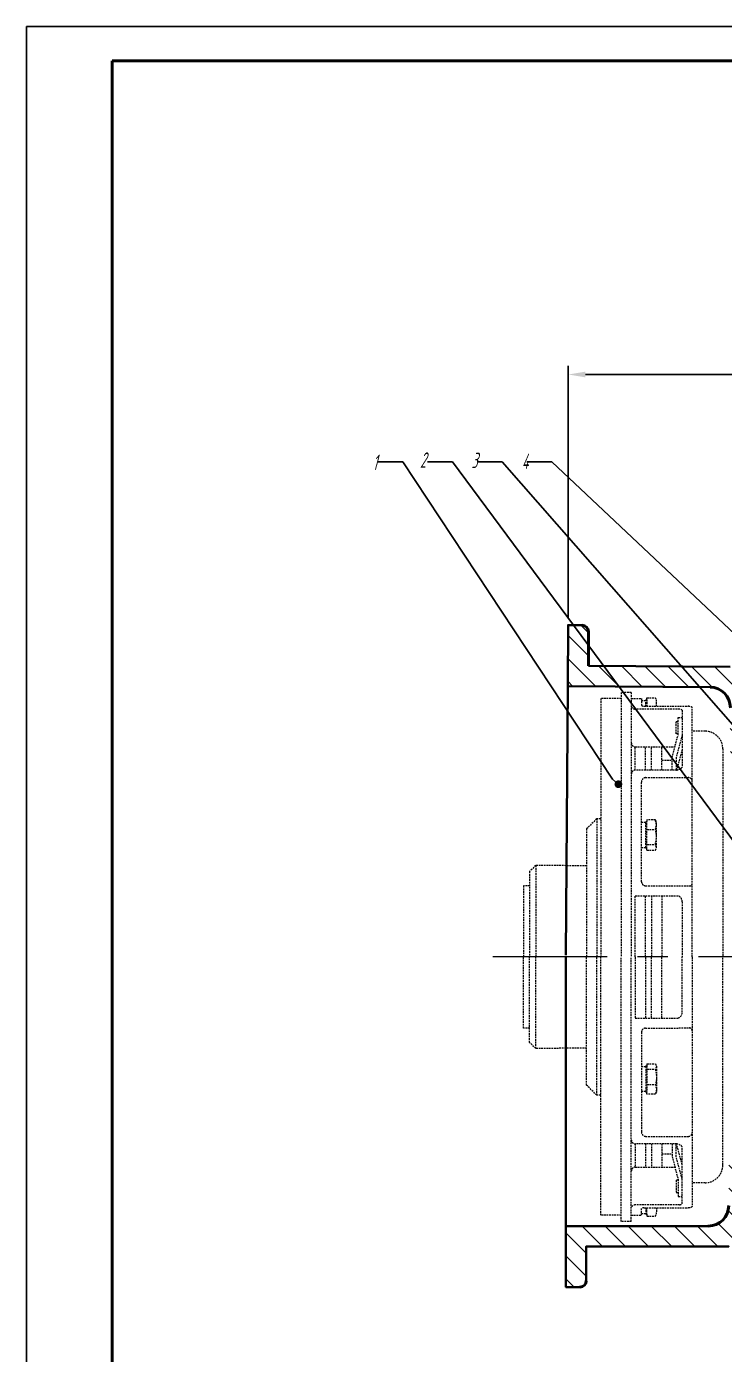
# Model space of a CAD drawing. Header units: millimetres. Extents: x 123 to 1312, y 107 to 948.
# Drawn here: x 122.9 to 326.7, y 560.6 to 948.5 of the extents above; entities that cross this region are included whole.
import ezdxf

# ---------------------------------------------------------------- set-up
doc = ezdxf.new("R2010")
doc.units = ezdxf.units.MM
for name, pattern in [('ACAD_ISO08W100', [36, 24, -3, 6, -3]), ('CENTER', [10.16, 6.35, -1.27, 1.27, -1.27]), ('HIDDENX2', [0.75, 0.5, -0.25])]:
    doc.linetypes.add(name, pattern=pattern)
doc.layers.get('Defpoints').update_dxf_attribs({"lineweight": 35})
for name, color, linetype, lineweight in [('01', 7, 'Continuous', 50), ('02', 3, 'Continuous', 25), ('中心线', 1, 'ACAD_ISO08W100', 35), ('剖面线', 6, 'Continuous', 35), ('尺寸', 4, 'Continuous', 25), ('粗实线', 7, 'Continuous', 50), ('虚线', 8, 'HIDDENX2', 35)]:
    doc.layers.add(name, color=color, linetype=linetype, lineweight=lineweight)
doc.styles.add('工程字', font='gbenor.shx', dxfattribs={"width": 0.65, "oblique": 15, "height": 5, "bigfont": 'gbcbig.shx'})
doc.dimstyles.new('GB-5', dxfattribs={"dimtxt": 5, "dimasz": 5, "dimexe": 2.5, "dimexo": 1, "dimgap": 1.25, "dimtad": 1, "dimdec": 0, "dimdsep": 46, "dimtxsty": '工程字', "dimcen": 5, "dimadec": 0, "dimazin": 0, "dimtol": 1, "dimtm": 0.029, "dimtfac": 0.7, "dimtdec": 0, "dimtix": 1, "dimtmove": 0, "dimatfit": 3, "dimtzin": 0, "dimarcsym": 0})
pattern_1 = [(135, (-3538.129, -1168.796), (-3.367596, -3.367596), [])]

# ---------------------------------------------------------------- blocks, each defined once
blk = doc.blocks.new('*D27')
at = {"layer": 'Defpoints', "color": 0, "transparency": 16777216}
for p in [(569.03, 846.86), (281.12, 774.55), (569.03, 737.26)]:
    blk.add_point(p, dxfattribs=at)
at = {"layer": '尺寸', "color": 0, "lineweight": -2, "transparency": 16777216}
for p, q in [((281.12, 775.55), (281.12, 849.36)), ((286.12, 846.86), (564.03, 846.86)), ((569.03, 738.26), (569.03, 849.36))]:
    blk.add_line(p, q, dxfattribs=at)
at = {"layer": '尺寸', "color": 0, "transparency": 16777216}
for points in [[(286.12, 847.69), (286.12, 846.02), (281.12, 846.86)], [(564.03, 847.69), (564.03, 846.02), (569.03, 846.86)]]:
    blk.add_solid(points, dxfattribs=at)
at = {"layer": '尺寸', "color": 0, "lineweight": 20, "transparency": 16777216, "insert": (425.08, 850.61), "char_height": 5, "width": 5.2845, "attachment_point": 5, "style": '工程字'}
blk.add_mtext('288', dxfattribs=at)

msp = doc.modelspace()

# ---------------------------------------------------------------- hatches: boundary and pattern name
at = {"layer": '剖面线', "lineweight": 20}
h = msp.add_hatch(dxfattribs=at)
h.set_pattern_fill('ANSI31', color=256, scale=1.5, angle=90)
h.set_pattern_definition(pattern_1)
h.paths.add_polyline_path([(416.807, 829.782), (407.134, 829.782), (405.273, 829.782), (405.273, 826.99), (407.134, 826.99), (407.134, 822.802), (411.767, 822.802), (416.807, 822.802)])
h.paths.add_polyline_path([(416.87, 811.675), (411.767, 811.675), (407.134, 811.675), (407.134, 808.883), (407.134, 807.487), (405.278, 807.487), (405.292, 803.949), (403.079, 803.953), (418.397, 794.952), (416.87, 798.567)])
edge = h.paths.add_edge_path()
edge.add_line((403.079, 803.953), (370.497, 804.008))
edge.add_arc((370.497, 794.952), 9.057, 90, 118.83506)
edge.add_line((366.129, 802.886), (377.737, 794.767))
edge.add_arc((379.554, 785.895), 9.057, 90, 101.57478, ccw=False)
edge.add_line((379.554, 794.952), (418.397, 794.952))
edge.add_line((418.397, 794.952), (403.079, 803.953))
edge = h.paths.add_edge_path()
edge.add_arc((379.554, 785.895), 9.057, 101.57478, 180, ccw=False)
edge.add_line((377.737, 794.767), (366.129, 802.886))
edge.add_arc((370.497, 794.952), 9.057, 118.83506, 180)
edge.add_line((361.44, 794.952), (361.44, 743.482))
edge.add_arc((355.516, 743.442), 5.924, -89.61372, 0.38628, ccw=False)
edge.add_line((355.556, 737.518), (340.296, 737.518))
edge.add_arc((340.256, 743.48), 5.962, 180.38757, 270.38628, ccw=False)
edge.add_line((334.293, 743.44), (334.293, 755.57))
edge.add_arc((328.331, 755.53), 5.962, 0.38757, 89.70832)
edge.add_line((328.362, 761.492), (314.24, 761.575))
edge.add_line((314.24, 761.575), (319.521, 755.555))
edge.add_line((319.521, 755.555), (322.529, 755.535))
edge.add_arc((322.489, 749.573), 5.962, -0.38628, 89.61372, ccw=False)
edge.add_line((328.451, 749.532), (328.424, 745.405))
edge.add_line((328.424, 745.405), (340.493, 731.644))
edge.add_line((340.493, 731.644), (355.547, 731.554))
edge.add_arc((355.516, 725.629), 5.924, 0.38628, 89.69664, ccw=False)
edge.add_line((361.44, 725.669), (361.44, 719.627))
edge.add_line((361.44, 719.627), (356.175, 719.647))
edge.add_line((356.175, 719.647), (356.135, 713.809))
edge.add_line((356.135, 713.809), (360.258, 709.109))
edge.add_line((360.258, 709.109), (368.686, 709.109))
edge.add_line((368.686, 709.109), (370.497, 709.109))
edge.add_line((370.497, 709.109), (370.497, 785.895))
h.paths.add_polyline_path([(356.135, 713.809), (356.094, 707.673), (358.67, 707.656), (358.67, 709.109), (360.258, 709.109)])
edge = h.paths.add_edge_path(flags=17)
edge.add_line((328.424, 745.405), (328.371, 737.684))
edge.add_arc((334.334, 737.644), 5.962, 179.61372, 269.69664)
edge.add_line((334.302, 731.681), (340.493, 731.644))
edge.add_line((340.493, 731.644), (328.424, 745.405))
h.paths.add_polyline_path([(314.24, 761.575), (291.494, 761.71), (295.935, 755.714), (319.521, 755.555)])
h.paths.add_polyline_path([(291.494, 761.71), (286.978, 761.737), (286.978, 767.805), (282.647, 773.653), (281.066, 773.663), (280.946, 755.815), (295.935, 755.714)])
edge = h.paths.add_edge_path(flags=17)
edge.add_line((285.179, 773.636), (282.647, 773.653))
edge.add_line((282.647, 773.653), (286.978, 767.805))
edge.add_line((286.978, 767.805), (286.978, 771.837))
edge.add_arc((285.167, 771.824), 1.811, 0.38628, 89.61372)
h = msp.add_hatch(dxfattribs=at)
h.set_pattern_fill('ANSI31', color=256, scale=1.5, angle=90)
h.set_pattern_definition(pattern_1)
h.paths.add_polyline_path([(370.497, 644.325), (368.686, 644.325), (358.67, 644.325), (358.67, 645.778), (355.885, 645.759), (355.885, 633.794), (358.829, 633.794), (358.829, 627.831, -0.4142136), (352.904, 621.907), (333.923, 621.907, 0.4142136), (327.961, 615.945), (327.961, 604.096, -0.4142136), (321.999, 598.134), (280.414, 598.134), (280.414, 580.285), (284.528, 580.285, 0.4142136), (286.339, 582.096), (286.339, 592.172), (327.961, 592.172, 0.4142136), (333.923, 598.134), (333.923, 609.983, -0.4142136), (339.885, 615.945), (358.829, 615.945, -0.4142136), (364.753, 610.02), (364.753, 557.458, 0.346126), (368.262, 553.096, -0.3492003), (370.552, 550.217), (370.552, 536.42), (370.552, 525.811), (378.15, 525.841), (380.981, 525.853), (383.662, 525.411), (385.181, 522.889), (383.682, 520.354), (381.003, 520.344), (381.005, 519.891), (378.174, 519.879), (370.552, 519.849), (370.552, 503.858), (393.96, 503.858), (393.96, 537.792, 0.4142136), (392.141, 539.558), (380.817, 539.57, -0.4142136), (379.036, 541.336), (378.972, 557.272, 0.4134103), (376.013, 560.215), (375.031, 560.213, -0.41458), (370.497, 564.742)])

# ---------------------------------------------------------------- linework, layer by layer
at = {"layer": '01'}
for p, q in [((1301.929, 938.49), (147.929, 938.49)), ((147.929, 938.49), (147.929, 117.49))]:
    msp.add_line(p, q, dxfattribs=at)
at = {"layer": '02'}
for p, q in [((1311.929, 948.49), (122.929, 948.49)), ((122.929, 948.49), (122.929, 107.49))]:
    msp.add_line(p, q, dxfattribs=at)
at = {"layer": '中心线', "linetype": 'CENTER', "lineweight": 20, "ltscale": 7}
msp.add_line((576.934, 676.715), (259.113, 676.715), dxfattribs=at)
at = {"layer": '尺寸', "lineweight": 25}
for points in [[(294.887, 727.911), (294.019, 728.641), (232.793, 821.389), (225.55, 821.389)], [(350.462, 681.672), (350.008, 682.718), (247.286, 821.389), (240.043, 821.389)], [(362.942, 705.521), (362.488, 706.567), (261.779, 821.389), (254.536, 821.389)], [(365.378, 736.83), (364.925, 737.876), (276.272, 821.389), (269.029, 821.389)]]:
    msp.add_lwpolyline(points, dxfattribs=at)
at = {"layer": '尺寸', "lineweight": 0, "transparency": 33554559}
for points in [[(295.736, 727.181), (294.631, 727.378), (294.611, 727.082)], [(294.611, 727.082), (294.67, 726.806), (295.736, 727.181)], [(294.71, 727.654), (295.736, 727.181), (294.631, 727.378)], [(294.67, 726.806), (295.736, 727.181), (294.809, 726.529)], [(294.887, 727.911), (294.71, 727.654), (295.736, 727.181)], [(295.736, 727.181), (294.809, 726.529), (295.006, 726.312)], [(295.736, 727.181), (295.105, 728.108), (294.887, 727.911)], [(295.006, 726.312), (295.262, 726.154), (295.736, 727.181)], [(295.361, 728.246), (295.736, 727.181), (295.105, 728.108)], [(295.262, 726.154), (295.736, 727.181), (295.539, 726.075)], [(295.657, 728.305), (295.361, 728.246), (295.736, 727.181)], [(295.736, 727.181), (295.539, 726.075), (295.835, 726.056)], [(295.736, 727.181), (295.933, 728.305), (295.657, 728.305)], [(296.229, 728.207), (295.736, 727.181), (295.933, 728.305)], [(296.466, 728.049), (296.229, 728.207), (295.736, 727.181)], [(295.736, 727.181), (296.664, 727.832), (296.466, 728.049)], [(296.802, 727.575), (295.736, 727.181), (296.664, 727.832)], [(296.881, 727.279), (296.802, 727.575), (295.736, 727.181)], [(295.736, 727.181), (296.861, 726.983), (296.881, 727.279)], [(296.604, 726.45), (296.762, 726.707), (295.736, 727.181)], [(296.762, 726.707), (295.736, 727.181), (296.861, 726.983)], [(295.835, 726.056), (296.131, 726.115), (295.736, 727.181)], [(296.131, 726.115), (295.736, 727.181), (296.387, 726.253)], [(295.736, 727.181), (296.387, 726.253), (296.604, 726.45)]]:
    msp.add_solid(points, dxfattribs=at)
at = {"layer": '粗实线', "lineweight": 50}
msp.add_line((286.978, 771.812), (286.978, 761.737), dxfattribs=at)
at = {"layer": '粗实线', "lineweight": 40}
for points in [[(285.179, 773.636), (281.066, 773.663), (280.946, 755.815), (322.529, 755.535)], [(286.978, 761.737), (328.371, 761.492)], [(280.416, 677.236), (280.946, 755.815)], [(280.414, 676.715), (280.414, 598.134)], [(284.528, 580.285), (280.414, 580.285), (280.414, 598.134), (321.999, 598.134)], [(286.339, 592.172), (327.961, 592.172), (286.339, 592.172), (286.339, 582.096)]]:
    msp.add_lwpolyline(points, dxfattribs=at)
at = {"layer": '粗实线', "lineweight": 50}
for centre, radius, start, end in [((285.167, 771.824), 1.811, 359.61372, 89.61372), ((322.489, 749.573), 5.962, 359.61372, 89.61372), ((321.999, 604.096), 5.962, 270, 0), ((284.528, 582.096), 1.811, 270, 0)]:
    msp.add_arc(centre, radius, start, end, dxfattribs=at)
at = {"layer": '虚线', "lineweight": 20}
for p, q in [((299.526, 753.943), (296.545, 753.943)), ((296.545, 753.943), (296.545, 676.718)), ((299.526, 753.943), (299.526, 676.718)), ((296.545, 752.17), (290.621, 752.17)), ((290.621, 752.17), (290.621, 676.718)), ((299.526, 752.17), (302.508, 752.17)), ((313.64, 749.113), (300.696, 749.113)), ((302.508, 752.17), (302.508, 750.207)), ((302.508, 751.641), (303.753, 751.641)), ((303.225, 749.943), (316.168, 749.943)), ((303.753, 749.943), (303.753, 751.868)), ((303.753, 751.868), (304.092, 751.868)), ((304.092, 751.868), (304.092, 752.396)), ((304.092, 752.396), (306.545, 752.396)), ((304.092, 751.868), (304.092, 749.943)), ((306.885, 749.943), (306.885, 751.339)), ((314.394, 748.773), (314.394, 732.132)), ((317.338, 676.718), (317.338, 749.604)), ((312.583, 741.943), (312.583, 745.49)), ((312.583, 745.49), (313.187, 745.49)), ((313.187, 741.641), (313.187, 746.698)), ((313.187, 746.698), (314.394, 746.698)), ((311.413, 734.962), (313.187, 741.641)), ((313.187, 741.943), (312.583, 741.943)), ((314.394, 741.641), (312.583, 734.962)), ((321.073, 742.66), (317.338, 742.66)), ((300.696, 731.302), (300.696, 738.094)), ((300.696, 738.094), (312.243, 738.094)), ((303.677, 731.302), (303.677, 738.094)), ((305.451, 731.302), (305.451, 738.094)), ((308.432, 731.302), (308.432, 738.094)), ((314.394, 737.415), (312.753, 731.302)), ((326.243, 737.491), (326.224, 676.718)), ((308.432, 734.245), (311.413, 734.245)), ((311.413, 731.302), (311.413, 734.962)), ((312.583, 734.962), (312.583, 731.302)), ((312.753, 731.302), (300.696, 731.302)), ((302.508, 698.699), (302.508, 727.793)), ((303.677, 729.113), (316.168, 729.113)), ((289.413, 717.113), (286.47, 714.132)), ((286.47, 714.132), (286.47, 676.718)), ((290.621, 717.113), (289.413, 717.113)), ((289.413, 717.113), (289.413, 676.718)), ((303.753, 716.019), (302.508, 716.019)), ((304.092, 716.208), (303.753, 716.208)), ((303.753, 716.208), (303.753, 716.019)), ((303.753, 708.698), (303.753, 716.019)), ((306.545, 716.774), (304.092, 716.774)), ((304.092, 716.774), (304.092, 716.208)), ((304.092, 708.51), (304.092, 716.208)), ((304.092, 713.944), (306.545, 713.944)), ((306.885, 715.34), (306.545, 716.774)), ((306.885, 716.208), (306.545, 716.774)), ((306.545, 713.944), (306.885, 715.34)), ((306.885, 712.283), (306.545, 713.944)), ((306.885, 708.736), (306.885, 716.208)), ((306.545, 709.529), (306.885, 711.755)), ((302.508, 708.698), (303.753, 708.698)), ((303.753, 708.698), (303.753, 708.51)), ((303.753, 708.51), (304.092, 708.51)), ((304.092, 709.529), (306.545, 709.529)), ((304.092, 707.944), (304.092, 708.51)), ((304.092, 707.944), (306.545, 707.944)), ((306.885, 708.736), (306.545, 709.529)), ((306.545, 707.944), (306.885, 708.736)), ((271.602, 703.453), (269.829, 701.68)), ((286.47, 703.34), (271.602, 703.453)), ((271.602, 703.453), (271.602, 676.718)), ((269.829, 701.68), (269.829, 676.718)), ((269.829, 697.491), (268.017, 697.491)), ((268.017, 697.491), (268.017, 676.718)), ((300.696, 676.718), (300.696, 694.548)), ((300.696, 694.548), (313.187, 694.548)), ((303.677, 697.491), (316.507, 697.453)), ((303.677, 676.718), (303.677, 694.548)), ((305.451, 694.548), (305.451, 676.718)), ((308.432, 694.548), (308.432, 676.718)), ((314.394, 692.812), (314.394, 676.718)), ((268.017, 655.944), (268.017, 676.718)), ((269.829, 651.756), (269.829, 676.718)), ((271.602, 649.982), (271.602, 676.718)), ((286.47, 639.303), (286.47, 676.718)), ((289.413, 636.322), (289.413, 676.718)), ((290.621, 601.266), (290.621, 676.718)), ((296.545, 599.492), (296.545, 676.718)), ((299.526, 599.492), (299.526, 676.718)), ((300.696, 676.718), (300.696, 658.888)), ((303.677, 676.718), (303.677, 658.888)), ((305.451, 658.888), (305.451, 676.718)), ((308.432, 658.888), (308.432, 676.718)), ((314.394, 660.624), (314.394, 676.718)), ((317.338, 676.718), (317.338, 603.832)), ((326.243, 615.945), (326.224, 676.718)), ((269.829, 655.944), (268.017, 655.944)), ((300.696, 658.888), (313.187, 658.888)), ((303.677, 655.944), (316.507, 655.982)), ((271.602, 649.982), (269.829, 651.756)), ((302.508, 654.737), (302.508, 625.643)), ((286.47, 650.095), (271.602, 649.982)), ((302.508, 644.737), (303.753, 644.737)), ((303.753, 644.737), (303.753, 644.926)), ((303.753, 644.926), (304.092, 644.926)), ((303.753, 644.737), (303.753, 637.416)), ((304.092, 645.492), (306.545, 645.492)), ((304.092, 645.492), (304.092, 644.926)), ((304.092, 644.926), (304.092, 637.228)), ((304.092, 643.907), (306.545, 643.907)), ((306.545, 645.492), (306.885, 644.699)), ((306.885, 644.699), (306.545, 643.907)), ((306.545, 643.907), (306.885, 641.68)), ((306.885, 644.699), (306.885, 637.228)), ((306.885, 641.152), (306.545, 639.492)), ((289.413, 636.322), (286.47, 639.303)), ((290.621, 636.322), (289.413, 636.322)), ((303.753, 637.416), (302.508, 637.416)), ((303.753, 637.228), (303.753, 637.416)), ((304.092, 637.228), (303.753, 637.228)), ((304.092, 639.492), (306.545, 639.492)), ((304.092, 636.662), (304.092, 637.228)), ((306.545, 636.662), (304.092, 636.662)), ((306.545, 639.492), (306.885, 638.096)), ((306.885, 638.096), (306.545, 636.662)), ((306.885, 637.228), (306.545, 636.662)), ((312.753, 622.133), (300.696, 622.133)), ((300.696, 622.133), (300.696, 615.341)), ((303.677, 624.322), (316.168, 624.322)), ((303.677, 622.133), (303.677, 615.341)), ((305.451, 622.133), (305.451, 615.341)), ((308.432, 622.133), (308.432, 615.341)), ((311.413, 622.133), (311.413, 618.473)), ((312.583, 618.473), (312.583, 622.133)), ((314.394, 616.02), (312.753, 622.133)), ((314.394, 604.662), (314.394, 621.303)), ((308.432, 619.19), (311.413, 619.19)), ((311.413, 618.473), (313.187, 611.794)), ((314.394, 611.794), (312.583, 618.473)), ((300.696, 615.341), (312.243, 615.341)), ((313.187, 611.492), (312.583, 611.492)), ((312.583, 611.492), (312.583, 607.945)), ((313.187, 611.794), (313.187, 606.737)), ((321.073, 610.775), (317.338, 610.775)), ((312.583, 607.945), (313.187, 607.945)), ((313.187, 606.737), (314.394, 606.737)), ((296.545, 601.266), (290.621, 601.266)), ((299.526, 601.266), (302.508, 601.266)), ((313.64, 604.322), (300.696, 604.322)), ((302.508, 601.266), (302.508, 603.228)), ((302.508, 601.794), (303.753, 601.794)), ((303.225, 603.492), (316.168, 603.492)), ((303.753, 603.492), (303.753, 601.568)), ((303.753, 601.568), (304.092, 601.568)), ((304.092, 601.568), (304.092, 603.492)), ((304.092, 601.568), (304.092, 601.039)), ((306.885, 603.492), (306.885, 602.096)), ((299.526, 599.492), (296.545, 599.492)), ((304.092, 601.039), (306.545, 601.039))]:
    msp.add_line(p, q, dxfattribs=at)
for centre, radius, start, end in [((300.775, 750.593), 1.482, 212.60037, 266.94973), ((303.334, 751.346), 1.407, 234.01994, 265.53034), ((305.058, 751.335), 1.827, 0.13398, 35.5038), ((313.383, 747.535), 1.599, 50.77225, 80.77225), ((316.119, 747.591), 2.353, 58.81079, 88.81079), ((321.073, 737.491), 5.17, 359.96447, 90), ((300.696, 739.264), 1.17, 180, 270), ((300.696, 730.132), 1.17, 90, 180), ((312.306, 734.223), 2.955, 278.69411, 314.96164), ((303.753, 727.868), 1.248, 93.46823, 183.46823), ((316.168, 727.944), 1.17, 0, 90), ((303.696, 698.68), 1.189, 179.09062, 269.09062), ((316.507, 698.283), 0.83, 269.66297, 0), ((312.634, 692.875), 1.762, 357.94066, 71.70831), ((312.634, 660.56), 1.762, 288.29169, 2.05934), ((303.696, 654.756), 1.189, 90.90938, 180.90938), ((316.507, 655.152), 0.83, 0, 90.33703), ((303.753, 625.567), 1.248, 176.53177, 266.53177), ((316.168, 625.492), 1.17, 270, 0), ((300.696, 623.303), 1.17, 180, 270), ((312.306, 619.212), 2.955, 45.03836, 81.30589), ((300.696, 614.171), 1.17, 90, 180), ((321.073, 615.945), 5.17, 270, 0.03553), ((300.775, 602.842), 1.482, 93.05027, 147.39963), ((303.334, 602.089), 1.407, 94.46966, 125.98006), ((305.058, 602.1), 1.827, 324.4962, 359.86602), ((313.383, 605.9), 1.599, 279.22775, 309.22775), ((316.119, 605.845), 2.353, 271.18921, 301.18921)]:
    msp.add_arc(centre, radius, start, end, dxfattribs=at)

# ---------------------------------------------------------------- texts
at = {"layer": '尺寸', "lineweight": 20, "char_height": 4.529, "attachment_point": 1, "style": '工程字'}
for s, insert in [('1', (224.008, 823.492)), ('2', (237.822, 824.127)), ('3', (252.818, 824.024)), ('4', (267.542, 823.752))]:
    msp.add_mtext_dynamic_manual_height_columns(s, width=8.54319, gutter_width=11.321, heights=[0], dxfattribs=dict(at, insert=insert))

# ---------------------------------------------------------------- dimensions: what is measured, and where the dimension line sits
at = {"layer": '尺寸', "lineweight": 20}
dim = msp.add_linear_dim(base=(569.028, 846.857), p1=(281.125, 774.55), p2=(569.028, 737.261), text='288', dimstyle='GB-5', override={"dimpost": '%%c<>'}, dxfattribs=at)
dim.commit()
dim.dimension.update_dxf_attribs({"geometry": '*D27', "text_midpoint": (425.076, 850.607)})

doc.saveas('drawing.dxf')
